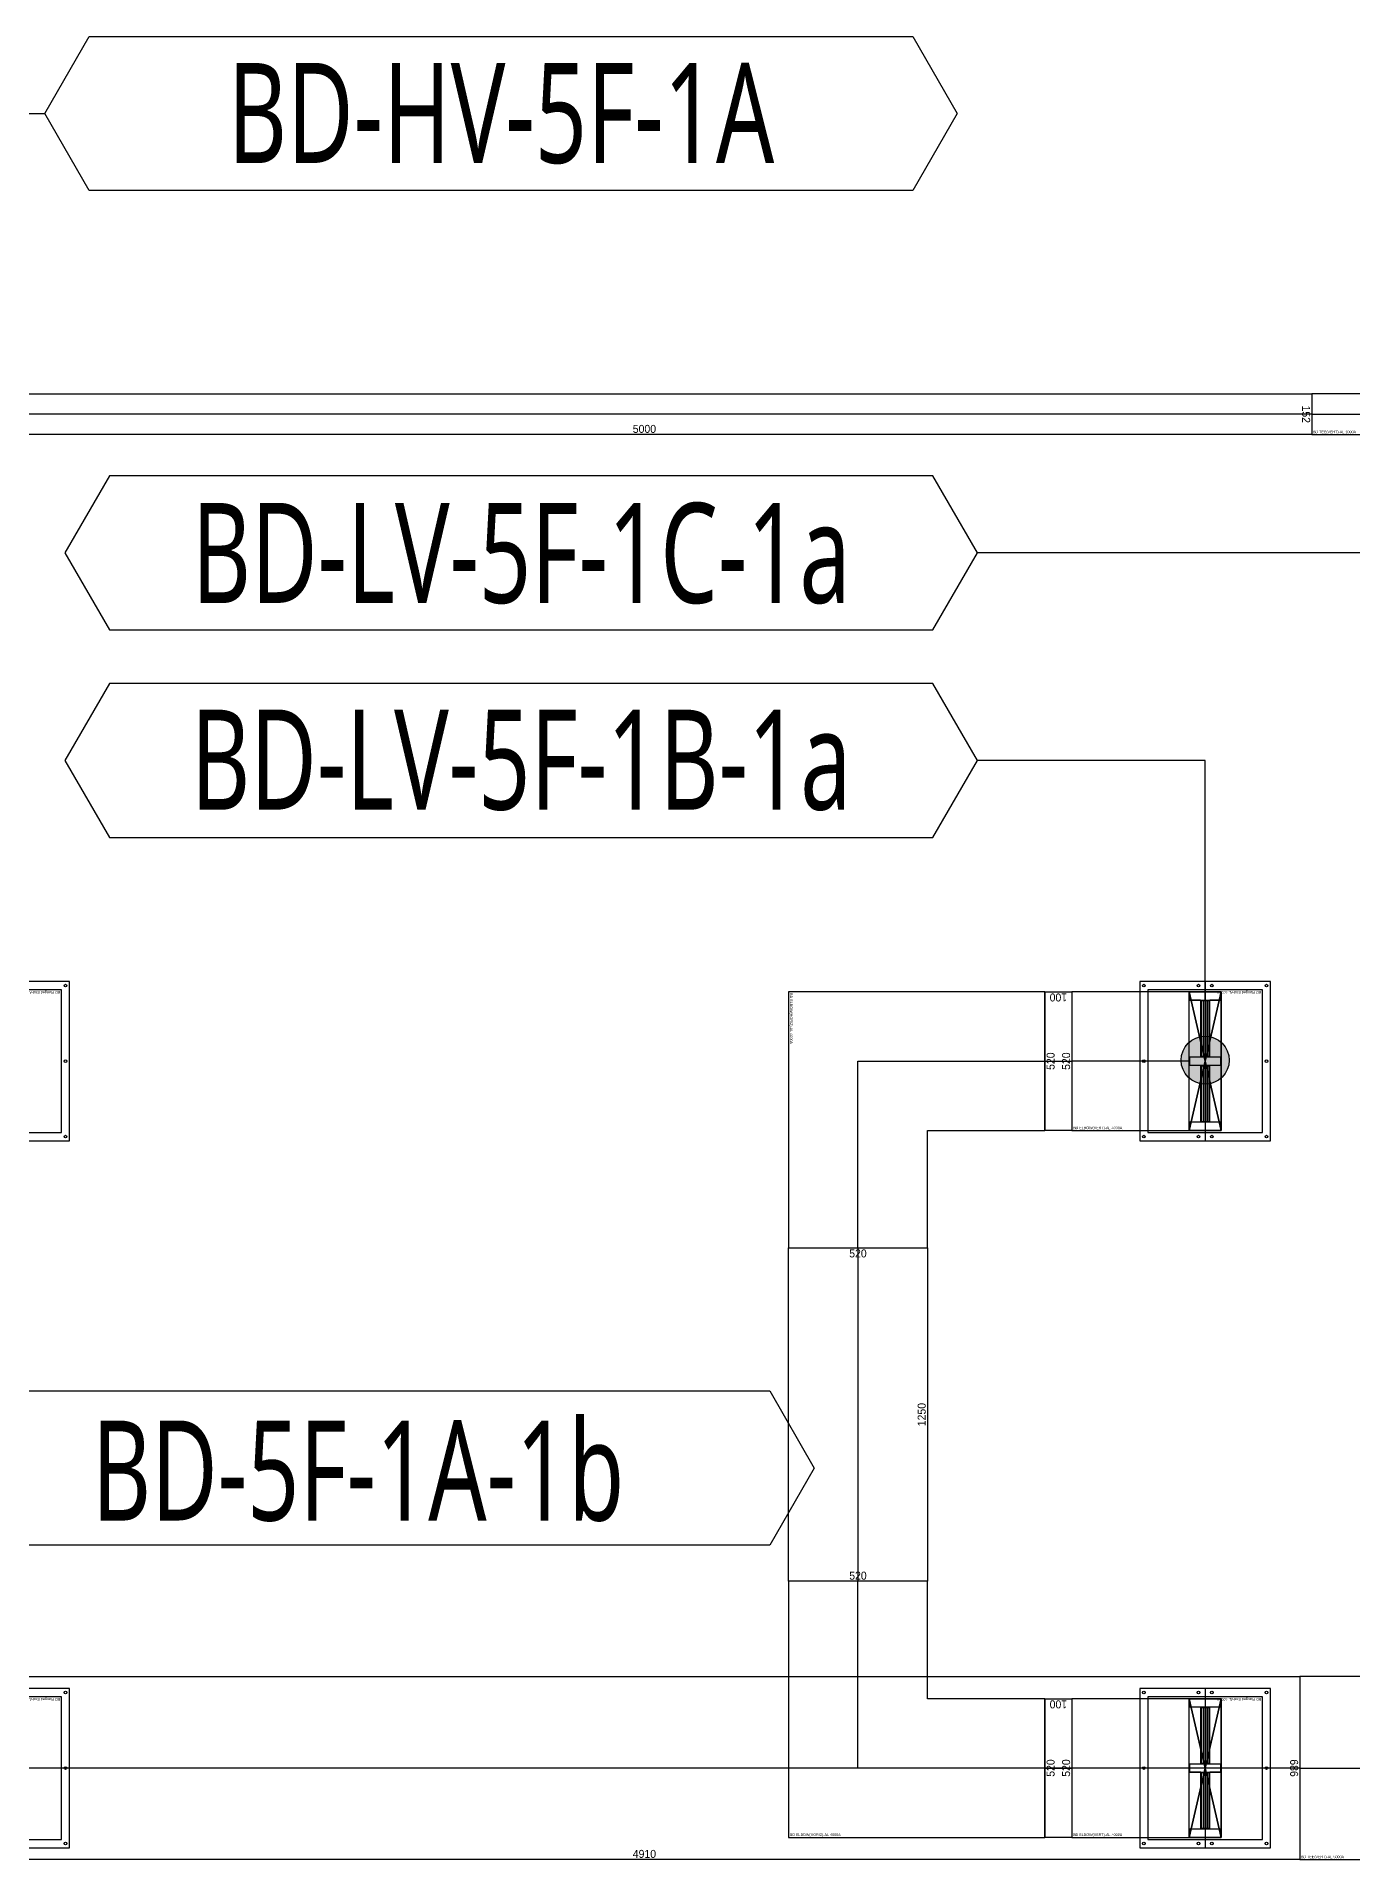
# Model space of a CAD drawing. Header units: millimetres. Extents: x 84228 to 374549, y -351975 to 847575.
# Drawn here: x 312272 to 317203, y 410757 to 417591 of the extents above; entities that cross this region are included whole.
import ezdxf
from ezdxf.enums import TextEntityAlignment as Align

# ---------------------------------------------------------------- set-up
doc = ezdxf.new("R2010")
doc.units = ezdxf.units.MM
doc.header["$LTSCALE"] = 150
doc.layers.get('Defpoints').update_dxf_attribs({"color": 150})
for name, color, linetype in [('-----27 Bus Duct_HV_IT BACK UP B', 3, 'Continuous'), ('-----27 Bus Duct_LV_380-220V', 200, 'Continuous'), ('-----27 Bus Duct_LV_380-220V_IT BACK UP', 2, 'Continuous'), ('-----99 Cable Schedule', 2, 'Continuous')]:
    doc.layers.add(name, color=color, linetype=linetype)
doc.styles.add('DH', font='malgun.ttf')
doc.styles.add('ELEC', font='Dotum.ttf')
doc.styles.get("Standard").update_dxf_attribs({"font": 'Dotum.ttf'})
doc.dimstyles.new('전기통신참고용-치수', dxfattribs={"dimscale": 15, "dimtxt": 2, "dimasz": 0, "dimexe": 0, "dimexo": 0, "dimgap": 0.4, "dimtad": 4, "dimdec": 0, "dimzin": 0, "dimdsep": 46, "dimtxsty": 'Standard', "dimblk": 'NONE', "dimcen": 0, "dimse1": 1, "dimse2": 1, "dimsd1": 1, "dimsd2": 1, "dimclrd": 8, "dimclre": 8, "dimclrt": 8, "dimadec": 0, "dimazin": 0, "dimtfac": 1, "dimtdec": 0, "dimtix": 1, "dimtmove": 2, "dimatfit": 0, "dimldrblk": 'NONE', "dimfxl": 2, "dimtolj": 1, "dimtzin": 0, "dimarcsym": 0})

# ---------------------------------------------------------------- blocks, each defined once
blk = doc.blocks.new('*U351')
at = {"color": 1}
for p, q in [((390, 343), (270, -343)), ((270, 343), (390, -343)), ((-270, 0), (270, 0)), ((390, 0), (930, 0))]:
    blk.add_line(p, q, dxfattribs=at)
at = {"color": 0}
for points in [[(-270, -343), (270, -343), (270, 343), (-270, 343)], [(390, -343), (930, -343), (930, 343), (390, 343)]]:
    blk.add_lwpolyline(points, close=True, dxfattribs=at)
for points in [[(390, 343), (270, 343)], [(270, -343), (390, -343)]]:
    blk.add_lwpolyline(points, dxfattribs=at)
at = {"color": 1}
for points in [[(270, 123, -0.4142136), (272, 125), (312.8, 125, 0.4142136), (313.8, 126), (313.8, 310, 0.4142136), (312.8, 311), (272, 311, -0.4142136), (270, 313), (270, 343, -0.4142136), (271, 342), (271, 313, 0.4142136), (272, 312), (388, 312, 0.4142136), (389, 313), (389, 342, -0.4142136), (390, 343), (390, 313, -0.4142136), (388, 311), (347.2, 311, 0.4142136), (346.2, 310), (346.2, 126, 0.4142136), (347.2, 125), (388, 125, -0.4142136), (390, 123), (390, 111, -0.4142136), (389, 112), (389, 123, 0.4142136), (388, 124), (272, 124, 0.4142136), (271, 123), (271, 112, -0.4142136), (270, 111), (270, 111), (270, 111), (270, 111)], [(314.8, 126), (314.8, 310, -0.4142136), (315.8, 311), (344.2, 311, -0.4142136), (345.2, 310), (345.2, 126, -0.4142136), (344.2, 125), (315.8, 125, -0.4142136)], [(315.8, 127), (315.8, 309, -0.4142136), (316.8, 310), (321.15, 310, -0.4142136), (322.15, 309), (322.15, 127, -0.4142136), (321.15, 126), (316.8, 126, -0.4142136)], [(323.15, 127), (323.15, 309, -0.4142136), (324.15, 310), (328.5, 310, -0.4142136), (329.5, 309), (329.5, 127, -0.4142136), (328.5, 126), (324.15, 126, -0.4142136)], [(330.5, 127), (330.5, 309, -0.4142136), (331.5, 310), (335.85, 310, -0.4142136), (336.85, 309), (336.85, 127, -0.4142136), (335.85, 126), (331.5, 126, -0.4142136)], [(337.85, 127), (337.85, 309, -0.4142136), (338.85, 310), (343.2, 310, -0.4142136), (344.2, 309), (344.2, 127, -0.4142136), (343.2, 126), (338.85, 126, -0.4142136)], [(270, -95, -0.4142136), (272, -93), (312.8, -93, 0.4142136), (313.8, -92), (313.8, 92, 0.4142136), (312.8, 93), (272, 93, -0.4142136), (270, 95), (270, 109, -0.4142136), (271, 108), (271, 95, 0.4142136), (272, 94), (388, 94, 0.4142136), (389, 95), (389, 108, -0.4142136), (390, 109), (390, 95, -0.4142136), (388, 93), (347.2, 93, 0.4142136), (346.2, 92), (346.2, -92, 0.4142136), (347.2, -93), (388, -93, -0.4142136), (390, -95), (390, -108, -0.4142136), (389, -107), (389, -95, 0.4142136), (388, -94), (272, -94, 0.4142136), (271, -95), (271, -107, -0.4142136), (270, -108), (270, -108), (270, -108), (270, -108)], [(314.8, -92), (314.8, 92, -0.4142136), (315.8, 93), (344.2, 93, -0.4142136), (345.2, 92), (345.2, -92, -0.4142136), (344.2, -93), (315.8, -93, -0.4142136)], [(315.8, -91), (315.8, 91, -0.4142136), (316.8, 92), (321.15, 92, -0.4142136), (322.15, 91), (322.15, -91, -0.4142136), (321.15, -92), (316.8, -92, -0.4142136)], [(323.15, -91), (323.15, 91, -0.4142136), (324.15, 92), (328.5, 92, -0.4142136), (329.5, 91), (329.5, -91, -0.4142136), (328.5, -92), (324.15, -92, -0.4142136)], [(330.5, -91), (330.5, 91, -0.4142136), (331.5, 92), (335.85, 92, -0.4142136), (336.85, 91), (336.85, -91, -0.4142136), (335.85, -92), (331.5, -92, -0.4142136)], [(337.85, -91), (337.85, 91, -0.4142136), (338.85, 92), (343.2, 92, -0.4142136), (344.2, 91), (344.2, -91, -0.4142136), (343.2, -92), (338.85, -92, -0.4142136)], [(270, -313, -0.4142136), (272, -311), (312.8, -311, 0.4142136), (313.8, -310), (313.8, -126, 0.4142136), (312.8, -125), (272, -125, -0.4142136), (270, -123), (270, -110, -0.4142136), (271, -111), (271, -123, 0.4142136), (272, -124), (388, -124, 0.4142136), (389, -123), (389, -111, -0.4142136), (390, -110), (390, -123, -0.4142136), (388, -125), (347.2, -125, 0.4142136), (346.2, -126), (346.2, -310, 0.4142136), (347.2, -311), (388, -311, -0.4142136), (390, -313), (390, -343, -0.4142136), (389, -342), (389, -313, 0.4142136), (388, -312), (272, -312, 0.4142136), (271, -313), (271, -342, -0.4142136), (270, -343), (270, -343), (270, -343), (270, -343)], [(314.8, -310), (314.8, -126, -0.4142136), (315.8, -125), (344.2, -125, -0.4142136), (345.2, -126), (345.2, -310, -0.4142136), (344.2, -311), (315.8, -311, -0.4142136)], [(315.8, -309), (315.8, -127, -0.4142136), (316.8, -126), (321.15, -126, -0.4142136), (322.15, -127), (322.15, -309, -0.4142136), (321.15, -310), (316.8, -310, -0.4142136)], [(323.15, -309), (323.15, -127, -0.4142136), (324.15, -126), (328.5, -126, -0.4142136), (329.5, -127), (329.5, -309, -0.4142136), (328.5, -310), (324.15, -310, -0.4142136)], [(330.5, -309), (330.5, -127, -0.4142136), (331.5, -126), (335.85, -126, -0.4142136), (336.85, -127), (336.85, -309, -0.4142136), (335.85, -310), (331.5, -310, -0.4142136)], [(337.85, -309), (337.85, -127, -0.4142136), (338.85, -126), (343.2, -126, -0.4142136), (344.2, -127), (344.2, -309, -0.4142136), (343.2, -310), (338.85, -310, -0.4142136)]]:
    blk.add_lwpolyline(points, format="xyb", close=True, dxfattribs=at)
at = {"color": 0, "style": 'ELEC'}
blk.add_text('BD TEE(VERT)-AL 5000A', height=10, dxfattribs=at).set_placement((-265, -333), align=Align.MIDDLE_LEFT)
blk = doc.blocks.new('*D231')
at = {"layer": 'Defpoints', "color": 0, "transparency": 16777216}
for p in [(0, 5081.3), (686, 5081.3), (686, 5081.3)]:
    blk.add_point(p, dxfattribs=at)
at = {"color": 0, "transparency": 16777216, "insert": (343, 5060.3), "char_height": 30, "attachment_point": 5}
blk.add_mtext('\\A1;{\\C0;686}', dxfattribs=at)
blk = doc.blocks.new('_None')
blk = doc.blocks.new('*D232')
at = {"layer": 'Defpoints', "color": 0, "transparency": 16777216}
for p in [(686, 5081.3), (686, 5081.3), (686, 171.3)]:
    blk.add_point(p, dxfattribs=at)
at = {"color": 0, "transparency": 16777216, "insert": (665, 2626.3), "char_height": 30, "attachment_point": 5, "rotation": 90}
blk.add_mtext('\\A1;{\\C0;4910}', dxfattribs=at)
blk = doc.blocks.new('*D233')
at = {"layer": 'Defpoints', "color": 0, "transparency": 16777216}
for p in [(0, 171.3), (686, 171.3), (686, 171.3)]:
    blk.add_point(p, dxfattribs=at)
at = {"color": 0, "transparency": 16777216, "insert": (343, 192.3), "char_height": 30, "attachment_point": 5}
blk.add_mtext('\\A1;{\\C0;686}', dxfattribs=at)
blk = doc.blocks.new('*U368')
at = {"color": 1}
for p, q in [((390, 76), (270, -76)), ((270, 76), (390, -76)), ((-270, 0), (270, 0)), ((390, 0), (930, 0))]:
    blk.add_line(p, q, dxfattribs=at)
at = {"color": 0}
for points in [[(-270, -76), (270, -76), (270, 76), (-270, 76)], [(390, -76), (930, -76), (930, 76), (390, 76)]]:
    blk.add_lwpolyline(points, close=True, dxfattribs=at)
for points in [[(390, 76), (270, 76)], [(270, -76), (390, -76)]]:
    blk.add_lwpolyline(points, dxfattribs=at)
at = {"color": 1}
for points in [[(270, -46, -0.4142136), (272, -44), (312.8, -44, 0.4142136), (313.8, -43), (313.8, 43, 0.4142136), (312.8, 44), (272, 44, -0.4142136), (270, 46), (270, 76, -0.4142136), (271, 75), (271, 46, 0.4142136), (272, 45), (388, 45, 0.4142136), (389, 46), (389, 75, -0.4142136), (390, 76), (390, 46, -0.4142136), (388, 44), (347.2, 44, 0.4142136), (346.2, 43), (346.2, -43, 0.4142136), (347.2, -44), (388, -44, -0.4142136), (390, -46), (390, -76, -0.4142136), (389, -75), (389, -46, 0.4142136), (388, -45), (272, -45, 0.4142136), (271, -46), (271, -75, -0.4142136), (270, -76), (270, -76), (270, -76), (270, -76)], [(314.8, -43), (314.8, 43, -0.4142136), (315.8, 44), (344.2, 44, -0.4142136), (345.2, 43), (345.2, -43, -0.4142136), (344.2, -44), (315.8, -44, -0.4142136)], [(315.8, -42), (315.8, 42, -0.4142136), (316.8, 43), (321.15, 43, -0.4142136), (322.15, 42), (322.15, -42, -0.4142136), (321.15, -43), (316.8, -43, -0.4142136)], [(323.15, -42), (323.15, 42, -0.4142136), (324.15, 43), (328.5, 43, -0.4142136), (329.5, 42), (329.5, -42, -0.4142136), (328.5, -43), (324.15, -43, -0.4142136)], [(330.5, -42), (330.5, 42, -0.4142136), (331.5, 43), (335.85, 43, -0.4142136), (336.85, 42), (336.85, -42, -0.4142136), (335.85, -43), (331.5, -43, -0.4142136)], [(337.85, -42), (337.85, 42, -0.4142136), (338.85, 43), (343.2, 43, -0.4142136), (344.2, 42), (344.2, -42, -0.4142136), (343.2, -43), (338.85, -43, -0.4142136)]]:
    blk.add_lwpolyline(points, format="xyb", close=True, dxfattribs=at)
at = {"color": 0, "style": 'ELEC'}
blk.add_text('BD TEE(VERT)-AL 1000A', height=10, dxfattribs=at).set_placement((-265, -66), align=Align.MIDDLE_LEFT)
blk = doc.blocks.new('*D175')
at = {"layer": 'Defpoints', "color": 0, "transparency": 16777216}
for p in [(0, 2189), (152, 2189), (152, 2189)]:
    blk.add_point(p, dxfattribs=at)
at = {"color": 0, "transparency": 16777216, "insert": (76, 2168), "char_height": 30, "attachment_point": 5}
blk.add_mtext('\\A1;{\\C0;152}', dxfattribs=at)
blk = doc.blocks.new('*D176')
at = {"layer": 'Defpoints', "color": 0, "transparency": 16777216}
for p in [(152, 2189), (152, 2189), (152, -2811)]:
    blk.add_point(p, dxfattribs=at)
at = {"color": 0, "transparency": 16777216, "insert": (131, -311), "char_height": 30, "attachment_point": 5, "rotation": 90}
blk.add_mtext('\\A1;{\\C0;5000}', dxfattribs=at)
blk = doc.blocks.new('*D177')
at = {"layer": 'Defpoints', "color": 0, "transparency": 16777216}
for p in [(0, -2811), (152, -2811), (152, -2811)]:
    blk.add_point(p, dxfattribs=at)
at = {"color": 0, "transparency": 16777216, "insert": (76, -2790), "char_height": 30, "attachment_point": 5}
blk.add_mtext('\\A1;{\\C0;152}', dxfattribs=at)
blk = doc.blocks.new('*U23')
at = {"color": 0}
blk.add_line((0, -298.5), (0, 298.5), dxfattribs=at)
at = {"color": 1}
for p, q in [((60, 260), (-60, -260)), ((-60, 260), (60, -260))]:
    blk.add_line(p, q, dxfattribs=at)
at = {"color": 0}
for points in [[(-245, -298.5), (245, -298.5), (245, 298.5), (-245, 298.5)], [(-215, -267.5), (215, -267.5), (215, 267.5), (-215, 267.5)]]:
    blk.add_lwpolyline(points, close=True, dxfattribs=at)
at = {"color": 1}
blk.add_lwpolyline([(60, -260), (-60, -260), (-60, 260), (60, 260)], close=True, dxfattribs=at)
for points in [[(-60, 14, -0.4142136), (-58, 16), (-17.2, 16, 0.4142136), (-16.2, 17), (-16.2, 227, 0.4142136), (-17.2, 228), (-58, 228, -0.4142136), (-60, 230), (-60, 260, -0.4142136), (-59, 259), (-59, 230, 0.4142136), (-58, 229), (58, 229, 0.4142136), (59, 230), (59, 259, -0.4142136), (60, 260), (60, 230, -0.4142136), (58, 228), (17.2, 228, 0.4142136), (16.2, 227), (16.2, 17, 0.4142136), (17.2, 16), (58, 16, -0.4142136), (60, 14), (60, 2, -0.4142136), (59, 3), (59, 14, 0.4142136), (58, 15), (-58, 15, 0.4142136), (-59, 14), (-59, 3, -0.4142136), (-60, 2), (-60, 2), (-60, 2), (-60, 2)], [(-15.2, 17), (-15.2, 227, -0.4142136), (-14.2, 228), (14.2, 228, -0.4142136), (15.2, 227), (15.2, 17, -0.4142136), (14.2, 16), (-14.2, 16, -0.4142136)], [(-14.2, 18), (-14.2, 226, -0.4142136), (-13.2, 227), (-8.85, 227, -0.4142136), (-7.85, 226), (-7.85, 18, -0.4142136), (-8.85, 17), (-13.2, 17, -0.4142136)], [(-6.85, 18), (-6.85, 226, -0.4142136), (-5.85, 227), (-1.5, 227, -0.4142136), (-0.5, 226), (-0.5, 18, -0.4142136), (-1.5, 17), (-5.85, 17, -0.4142136)], [(0.5, 18), (0.5, 226, -0.4142136), (1.5, 227), (5.85, 227, -0.4142136), (6.85, 226), (6.85, 18, -0.4142136), (5.85, 17), (1.5, 17, -0.4142136)], [(7.85, 18), (7.85, 226, -0.4142136), (8.85, 227), (13.2, 227, -0.4142136), (14.2, 226), (14.2, 18, -0.4142136), (13.2, 17), (8.85, 17, -0.4142136)], [(-60, -230, -0.4142136), (-58, -228), (-17.2, -228, 0.4142136), (-16.2, -227), (-16.2, -17, 0.4142136), (-17.2, -16), (-58, -16, -0.4142136), (-60, -14), (-60, 0, -0.4142136), (-59, -1), (-59, -14, 0.4142136), (-58, -15), (58, -15, 0.4142136), (59, -14), (59, -1, -0.4142136), (60, 0), (60, -14, -0.4142136), (58, -16), (17.2, -16, 0.4142136), (16.2, -17), (16.2, -227, 0.4142136), (17.2, -228), (58, -228, -0.4142136), (60, -230), (60, -260, -0.4142136), (59, -259), (59, -230, 0.4142136), (58, -229), (-58, -229, 0.4142136), (-59, -230), (-59, -259, -0.4142136), (-60, -260), (-60, -260), (-60, -260), (-60, -260)], [(-15.2, -227), (-15.2, -17, -0.4142136), (-14.2, -16), (14.2, -16, -0.4142136), (15.2, -17), (15.2, -227, -0.4142136), (14.2, -228), (-14.2, -228, -0.4142136)], [(-14.2, -226), (-14.2, -18, -0.4142136), (-13.2, -17), (-8.85, -17, -0.4142136), (-7.85, -18), (-7.85, -226, -0.4142136), (-8.85, -227), (-13.2, -227, -0.4142136)], [(-6.85, -226), (-6.85, -18, -0.4142136), (-5.85, -17), (-1.5, -17, -0.4142136), (-0.5, -18), (-0.5, -226, -0.4142136), (-1.5, -227), (-5.85, -227, -0.4142136)], [(0.5, -226), (0.5, -18, -0.4142136), (1.5, -17), (5.85, -17, -0.4142136), (6.85, -18), (6.85, -226, -0.4142136), (5.85, -227), (1.5, -227, -0.4142136)], [(7.85, -226), (7.85, -18, -0.4142136), (8.85, -17), (13.2, -17, -0.4142136), (14.2, -18), (14.2, -226, -0.4142136), (13.2, -227), (8.85, -227, -0.4142136)]]:
    blk.add_lwpolyline(points, format="xyb", close=True, dxfattribs=at)
at = {"color": 0}
for centre in [(-230, 283), (-25, 283), (25, 283), (230, 283), (-230, 0), (230, 0), (-230, -283), (-25, -283), (25, -283), (230, -283)]:
    blk.add_circle(centre, 5, dxfattribs=at)
at = {"color": 0, "style": 'ELEC'}
blk.add_text('BD Flanged End-AL 4000A', height=10, dxfattribs=at).set_placement((-210, -257.5), align=Align.MIDDLE_LEFT)
blk = doc.blocks.new('*U22')
at = {"color": 1}
for p, q in [((340, 260), (220, -260)), ((220, 260), (340, -260))]:
    blk.add_line(p, q, dxfattribs=at)
at = {"color": 0}
blk.add_lwpolyline([(-220, -260), (220, -260), (220, 260), (-220, 260)], close=True, dxfattribs=at)
blk.add_lwpolyline([(220, -260), (340, -260), (340, 260), (220, 260)], dxfattribs=at)
at = {"color": 1}
for points in [[(220, 14, -0.4142136), (222, 16), (262.8, 16, 0.4142136), (263.8, 17), (263.8, 227, 0.4142136), (262.8, 228), (222, 228, -0.4142136), (220, 230), (220, 260, -0.4142136), (221, 259), (221, 230, 0.4142136), (222, 229), (338, 229, 0.4142136), (339, 230), (339, 259, -0.4142136), (340, 260), (340, 230, -0.4142136), (338, 228), (297.2, 228, 0.4142136), (296.2, 227), (296.2, 17, 0.4142136), (297.2, 16), (338, 16, -0.4142136), (340, 14), (340, 2, -0.4142136), (339, 3), (339, 14, 0.4142136), (338, 15), (222, 15, 0.4142136), (221, 14), (221, 3, -0.4142136), (220, 2), (220, 2), (220, 2), (220, 2)], [(264.8, 17), (264.8, 227, -0.4142136), (265.8, 228), (294.2, 228, -0.4142136), (295.2, 227), (295.2, 17, -0.4142136), (294.2, 16), (265.8, 16, -0.4142136)], [(265.8, 18), (265.8, 226, -0.4142136), (266.8, 227), (271.15, 227, -0.4142136), (272.15, 226), (272.15, 18, -0.4142136), (271.15, 17), (266.8, 17, -0.4142136)], [(273.15, 18), (273.15, 226, -0.4142136), (274.15, 227), (278.5, 227, -0.4142136), (279.5, 226), (279.5, 18, -0.4142136), (278.5, 17), (274.15, 17, -0.4142136)], [(280.5, 18), (280.5, 226, -0.4142136), (281.5, 227), (285.85, 227, -0.4142136), (286.85, 226), (286.85, 18, -0.4142136), (285.85, 17), (281.5, 17, -0.4142136)], [(287.85, 18), (287.85, 226, -0.4142136), (288.85, 227), (293.2, 227, -0.4142136), (294.2, 226), (294.2, 18, -0.4142136), (293.2, 17), (288.85, 17, -0.4142136)], [(220, -230, -0.4142136), (222, -228), (262.8, -228, 0.4142136), (263.8, -227), (263.8, -17, 0.4142136), (262.8, -16), (222, -16, -0.4142136), (220, -14), (220, 0, -0.4142136), (221, -1), (221, -14, 0.4142136), (222, -15), (338, -15, 0.4142136), (339, -14), (339, -1, -0.4142136), (340, 0), (340, -14, -0.4142136), (338, -16), (297.2, -16, 0.4142136), (296.2, -17), (296.2, -227, 0.4142136), (297.2, -228), (338, -228, -0.4142136), (340, -230), (340, -260, -0.4142136), (339, -259), (339, -230, 0.4142136), (338, -229), (222, -229, 0.4142136), (221, -230), (221, -259, -0.4142136), (220, -260), (220, -260), (220, -260), (220, -260)], [(264.8, -227), (264.8, -17, -0.4142136), (265.8, -16), (294.2, -16, -0.4142136), (295.2, -17), (295.2, -227, -0.4142136), (294.2, -228), (265.8, -228, -0.4142136)], [(265.8, -226), (265.8, -18, -0.4142136), (266.8, -17), (271.15, -17, -0.4142136), (272.15, -18), (272.15, -226, -0.4142136), (271.15, -227), (266.8, -227, -0.4142136)], [(273.15, -226), (273.15, -18, -0.4142136), (274.15, -17), (278.5, -17, -0.4142136), (279.5, -18), (279.5, -226, -0.4142136), (278.5, -227), (274.15, -227, -0.4142136)], [(280.5, -226), (280.5, -18, -0.4142136), (281.5, -17), (285.85, -17, -0.4142136), (286.85, -18), (286.85, -226, -0.4142136), (285.85, -227), (281.5, -227, -0.4142136)], [(287.85, -226), (287.85, -18, -0.4142136), (288.85, -17), (293.2, -17, -0.4142136), (294.2, -18), (294.2, -226, -0.4142136), (293.2, -227), (288.85, -227, -0.4142136)]]:
    blk.add_lwpolyline(points, format="xyb", close=True, dxfattribs=at)
blk.add_lwpolyline([(220, 0), (-220, 0)], dxfattribs=at)
at = {"color": 0, "style": 'ELEC'}
blk.add_text('BD ELBOW(VERT)-AL 4000A', height=10, dxfattribs=at).set_placement((-215, -250), align=Align.MIDDLE_LEFT)
blk = doc.blocks.new('*U24')
at = {"color": 0}
blk.add_lwpolyline([(-260, -260), (700, -260), (700, 260), (260, 260), (260, 700), (-260, 700)], close=True, dxfattribs=at)
at = {"color": 1}
blk.add_lwpolyline([(700, 0), (0, 0), (0, 700)], dxfattribs=at)
at = {"color": 0, "style": 'ELEC'}
blk.add_text('BD ELBOW(HORIZ)-AL 4000A', height=10, dxfattribs=at).set_placement((-255, -250), align=Align.MIDDLE_LEFT)
blk = doc.blocks.new('*D26')
at = {"layer": 'Defpoints', "color": 0, "transparency": 16777216}
for p in [(0, 3000), (520, 3000), (520, 3000)]:
    blk.add_point(p, dxfattribs=at)
at = {"color": 0, "transparency": 16777216, "insert": (260, 2979), "char_height": 30, "attachment_point": 5}
blk.add_mtext('\\A1;{\\C0;520}', dxfattribs=at)
blk = doc.blocks.new('*D27')
at = {"layer": 'Defpoints', "color": 0, "transparency": 16777216}
for p in [(520, 3000), (520, 3000), (520, 2900)]:
    blk.add_point(p, dxfattribs=at)
at = {"color": 0, "transparency": 16777216, "insert": (499, 2950), "char_height": 30, "attachment_point": 5, "rotation": 90}
blk.add_mtext('\\A1;{\\C0;100}', dxfattribs=at)
blk = doc.blocks.new('*D28')
at = {"layer": 'Defpoints', "color": 0, "transparency": 16777216}
for p in [(0, 2900), (520, 2900), (520, 2900)]:
    blk.add_point(p, dxfattribs=at)
at = {"color": 0, "transparency": 16777216, "insert": (260, 2921), "char_height": 30, "attachment_point": 5}
blk.add_mtext('\\A1;{\\C0;520}', dxfattribs=at)
blk = doc.blocks.new('*D30')
at = {"layer": 'Defpoints', "color": 0, "transparency": 16777216}
for p in [(0, 4150), (520, 4150), (520, 4150)]:
    blk.add_point(p, dxfattribs=at)
at = {"color": 0, "transparency": 16777216, "insert": (260, 4129), "char_height": 30, "attachment_point": 5}
blk.add_mtext('\\A1;{\\C0;520}', dxfattribs=at)
blk = doc.blocks.new('*D31')
at = {"layer": 'Defpoints', "color": 0, "transparency": 16777216}
for p in [(520, 4150), (520, 4150), (520, 2900)]:
    blk.add_point(p, dxfattribs=at)
at = {"color": 0, "transparency": 16777216, "insert": (499, 3525), "char_height": 30, "attachment_point": 5, "rotation": 90}
blk.add_mtext('\\A1;{\\C0;1250}', dxfattribs=at)
blk = doc.blocks.new('*D32')
at = {"layer": 'Defpoints', "color": 0, "transparency": 16777216}
for p in [(0, 2900), (520, 2900), (520, 2900)]:
    blk.add_point(p, dxfattribs=at)
at = {"color": 0, "transparency": 16777216, "insert": (260, 2921), "char_height": 30, "attachment_point": 5}
blk.add_mtext('\\A1;{\\C0;520}', dxfattribs=at)
blk = doc.blocks.new('A$C9a0ab699')
h = blk.add_hatch(color=0)
edge = h.paths.add_edge_path()
edge.add_arc((0, 0), 64, 720, 1080, ccw=False)
at = {"color": 0}
blk.add_circle((0, 0), 64, dxfattribs=at)
blk = doc.blocks.new('*U230')
at = {"color": 1}
blk.add_line((343, 5081.3), (343, 171.3), dxfattribs=at)
at = {"color": 0}
blk.add_lwpolyline([(686, 171.3), (0, 171.3), (0, 5081.3), (686, 5081.3)], close=True, dxfattribs=at)
for base, p1, p2, override, picture, middle in [((686, 5081.3), (0, 5081.3), (686, 5081.3), {"dimtxsty": 'Standard', "dimclrd": 0, "dimclre": 0, "dimclrt": 0}, '*D231', (343, 5060.3)), ((686, 171.3), (0, 171.3), (686, 171.3), {"dimtad": 1, "dimtxsty": 'Standard', "dimclrd": 0, "dimclre": 0, "dimclrt": 0}, '*D233', (343, 192.3))]:
    dim = blk.add_linear_dim(base=base, p1=p1, p2=p2, text='{\\C0;<>}', dimstyle='전기통신참고용-치수', override=override, dxfattribs=at)
    dim.commit()
    dim.dimension.update_dxf_attribs({"geometry": picture, "text_midpoint": middle})
dim = blk.add_linear_dim(base=(686, 5081.3), p1=(686, 171.3), p2=(686, 5081.3), angle=90, text='{\\C0;<>}', dimstyle='전기통신참고용-치수', override={"dimtad": 1, "dimtxsty": 'Standard', "dimclrd": 0, "dimclre": 0, "dimclrt": 0}, dxfattribs=at)
dim.commit()
dim.dimension.update_dxf_attribs({"geometry": '*D232', "text_midpoint": (665, 2626.3)})
blk = doc.blocks.new('*U174')
at = {"color": 1}
blk.add_line((76, 2189), (76, -2811), dxfattribs=at)
at = {"color": 0}
blk.add_lwpolyline([(152, -2811), (0, -2811), (0, 2189), (152, 2189)], close=True, dxfattribs=at)
for base, p1, p2, override, picture, middle in [((152, 2189), (0, 2189), (152, 2189), {"dimtxsty": 'Standard', "dimclrd": 0, "dimclre": 0, "dimclrt": 0}, '*D175', (76, 2168)), ((152, -2811), (0, -2811), (152, -2811), {"dimtad": 1, "dimtxsty": 'Standard', "dimclrd": 0, "dimclre": 0, "dimclrt": 0}, '*D177', (76, -2790))]:
    dim = blk.add_linear_dim(base=base, p1=p1, p2=p2, text='{\\C0;<>}', dimstyle='전기통신참고용-치수', override=override, dxfattribs=at)
    dim.commit()
    dim.dimension.update_dxf_attribs({"geometry": picture, "text_midpoint": middle})
dim = blk.add_linear_dim(base=(152, 2189), p1=(152, -2811), p2=(152, 2189), angle=90, text='{\\C0;<>}', dimstyle='전기통신참고용-치수', override={"dimtad": 1, "dimtxsty": 'Standard', "dimclrd": 0, "dimclre": 0, "dimclrt": 0}, dxfattribs=at)
dim.commit()
dim.dimension.update_dxf_attribs({"geometry": '*D176', "text_midpoint": (131, -311)})
blk = doc.blocks.new('*U25')
at = {"color": 1}
blk.add_line((260, 3000), (260, 2900), dxfattribs=at)
at = {"color": 0}
blk.add_lwpolyline([(520, 2900), (0, 2900), (0, 3000), (520, 3000)], close=True, dxfattribs=at)
for base, p1, p2, override, picture, middle in [((520, 3000), (0, 3000), (520, 3000), {"dimtxsty": 'Standard', "dimclrd": 0, "dimclre": 0, "dimclrt": 0}, '*D26', (260, 2979)), ((520, 2900), (0, 2900), (520, 2900), {"dimtad": 1, "dimtxsty": 'Standard', "dimclrd": 0, "dimclre": 0, "dimclrt": 0}, '*D28', (260, 2921))]:
    dim = blk.add_linear_dim(base=base, p1=p1, p2=p2, text='{\\C0;<>}', dimstyle='전기통신참고용-치수', override=override, dxfattribs=at)
    dim.commit()
    dim.dimension.update_dxf_attribs({"geometry": picture, "text_midpoint": middle})
dim = blk.add_linear_dim(base=(520, 3000), p1=(520, 2900), p2=(520, 3000), angle=90, text='{\\C0;<>}', dimstyle='전기통신참고용-치수', override={"dimtad": 1, "dimtxsty": 'Standard', "dimclrd": 0, "dimclre": 0, "dimclrt": 0}, dxfattribs=at)
dim.commit()
dim.dimension.update_dxf_attribs({"geometry": '*D27', "text_midpoint": (499, 2950)})
blk = doc.blocks.new('*U29')
at = {"color": 1}
blk.add_line((260, 4150), (260, 2900), dxfattribs=at)
at = {"color": 0}
blk.add_lwpolyline([(520, 2900), (0, 2900), (0, 4150), (520, 4150)], close=True, dxfattribs=at)
for base, p1, p2, override, picture, middle in [((520, 4150), (0, 4150), (520, 4150), {"dimtxsty": 'Standard', "dimclrd": 0, "dimclre": 0, "dimclrt": 0}, '*D30', (260, 4129)), ((520, 2900), (0, 2900), (520, 2900), {"dimtad": 1, "dimtxsty": 'Standard', "dimclrd": 0, "dimclre": 0, "dimclrt": 0}, '*D32', (260, 2921))]:
    dim = blk.add_linear_dim(base=base, p1=p1, p2=p2, text='{\\C0;<>}', dimstyle='전기통신참고용-치수', override=override, dxfattribs=at)
    dim.commit()
    dim.dimension.update_dxf_attribs({"geometry": picture, "text_midpoint": middle})
dim = blk.add_linear_dim(base=(520, 4150), p1=(520, 2900), p2=(520, 4150), angle=90, text='{\\C0;<>}', dimstyle='전기통신참고용-치수', override={"dimtad": 1, "dimtxsty": 'Standard', "dimclrd": 0, "dimclre": 0, "dimclrt": 0}, dxfattribs=at)
dim.commit()
dim.dimension.update_dxf_attribs({"geometry": '*D31', "text_midpoint": (499, 3525)})

msp = doc.modelspace()

# ---------------------------------------------------------------- linework, layer by layer
at = {"layer": '-----99 Cable Schedule', "color": 1, "elevation": 0}
for points in [[(315555.3, 417591.3), (315722, 417302.6), (315555.3, 417013.8), (312470.2, 417013.8), (312303.5, 417302.6), (312470.2, 417591.3)], [(315019.8, 412513.5), (315186.5, 412224.7), (315019.8, 411936), (311934.7, 411936), (311768, 412224.7), (311934.7, 412513.5)]]:
    msp.add_lwpolyline(points, close=True, dxfattribs=at)
msp.add_lwpolyline([(311450, 416175), (311449.5, 417302.6), (312303.5, 417302.6)], dxfattribs=at)
at = {"layer": '-----99 Cable Schedule', "color": 1}
for points in [[(312545.7, 415943.8), (312379, 415655.1), (312545.7, 415366.3), (315630.8, 415366.3), (315797.5, 415655.1), (315630.8, 415943.8)], [(312545.7, 415166.3), (312379, 414877.6), (312545.7, 414588.8), (315630.8, 414588.8), (315797.5, 414877.6), (315630.8, 415166.3)]]:
    msp.add_lwpolyline(points, close=True, dxfattribs=at)
for points in [[(320351, 413750), (320351.5, 415655.1), (315797.5, 415655.1)], [(316651, 413750), (316651.5, 414877.6), (315797.5, 414877.6)]]:
    msp.add_lwpolyline(points, dxfattribs=at)

# ---------------------------------------------------------------- block references
at = {"layer": '-----27 Bus Duct_HV_IT BACK UP B', "rotation": 270}
msp.add_blockref('*U174', (314861, 416251), dxfattribs=at)
at = {"layer": '-----27 Bus Duct_HV_IT BACK UP B'}
msp.add_blockref('*U368', (317320, 416175), dxfattribs=at)
at = {"layer": '-----27 Bus Duct_LV_380-220V'}
for name, p, rotation in [('*U23', (312151, 413750), 180), ('*U23', (316651, 413750), 180), ('*U24', (315350, 413750), 270), ('*U25', (319051, 413490), 89.99999999999999), ('*U23', (312151, 411100), 180), ('*U25', (319051, 410840), 89.99999999999999), ('*U23', (316651, 411100), 180)]:
    msp.add_blockref(name, p, dxfattribs=dict(at, rotation=rotation))
for name, p in [('*U22', (316371, 413750)), ('*U29', (315090, 408900)), ('*U24', (315350, 411100)), ('*U22', (316371, 411100))]:
    msp.add_blockref(name, p, dxfattribs=at)
at = {"layer": '-----27 Bus Duct_LV_380-220V_IT BACK UP', "rotation": 270}
msp.add_blockref('*U230', (311923.7, 411443), dxfattribs=at)
at = {"layer": '-----27 Bus Duct_LV_380-220V_IT BACK UP'}
msp.add_blockref('*U351', (317275, 411100), dxfattribs=at)
at = {"layer": '-----99 Cable Schedule', "color": 1, "xscale": 1.40625, "yscale": 1.40625, "zscale": 1.40625, "rotation": 89.99999999999999}
msp.add_blockref('A$C9a0ab699', (316651, 413753.6), dxfattribs=at)

# ---------------------------------------------------------------- texts
at = {"layer": '-----99 Cable Schedule', "color": 2, "style": 'DH', "width": 0.7}
for s, p in [('BD-HV-5F-1A', (314012.7, 417302.6)), ('BD-LV-5F-1C-1a', (314088.3, 415655.1)), ('BD-LV-5F-1B-1a', (314088.3, 414877.6)), ('BD-5F-1A-1b', (313477.2, 412224.7))]:
    msp.add_text(s, height=375, dxfattribs=at).set_placement(p, align=Align.MIDDLE)

doc.saveas('drawing.dxf')
